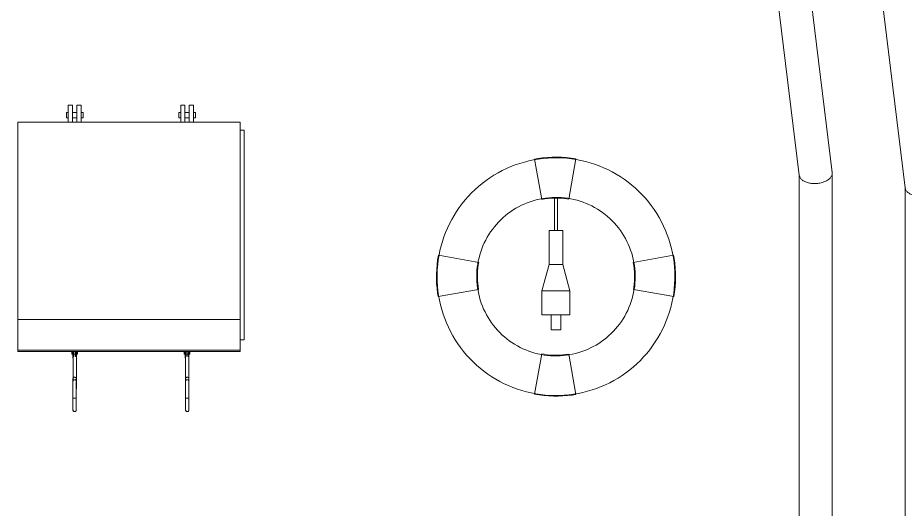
# Model space of a CAD drawing. Header units: metres. Extents: x -3 to 137, y -7 to 15.
# Drawn here: x 84.289 to 86.976, y 1.03 to 2.518 of the extents above; entities that cross this region are included whole.
import ezdxf

# ---------------------------------------------------------------- set-up
doc = ezdxf.new("R2010")
doc.units = ezdxf.units.M
doc.layers.add('A-GENM', color=7, linetype='Continuous', lineweight=9)

# ---------------------------------------------------------------- blocks, each defined once
blk = doc.blocks.new('M_Salvavidas - M_Salvavidas-2701035-Elevation 5 - a')
at = {"layer": 'A-GENM', "color": 8, "true_color": 0x808080}
for p, q in [((-0.3368, 1.9653), (-0.3142, 1.8434)), ((-0.2323, 1.8441), (-0.2117, 1.9663)), ((-0.2758, 1.8483), (-0.2758, 1.7489)), ((-0.2674, 1.7489), (-0.2674, 1.8482)), ((-0.2924, 1.7489), (-0.2924, 1.6713)), ((-0.2508, 1.7489), (-0.2924, 1.7489)), ((-0.2508, 1.6713), (-0.2508, 1.7489)), ((-0.5056, 1.652), (-0.6275, 1.6745)), ((-0.2924, 1.6713), (-0.2924, 1.6467)), ((-0.2508, 1.6467), (-0.2508, 1.6713)), ((0.0843, 1.6745), (-0.0376, 1.652)), ((-0.2924, 1.6467), (-0.314, 1.5662)), ((-0.2924, 1.6467), (-0.2508, 1.6467)), ((-0.2292, 1.5662), (-0.2508, 1.6467)), ((-0.6286, 1.5495), (-0.5063, 1.57)), ((-0.314, 1.5662), (-0.314, 1.4936)), ((-0.314, 1.5662), (-0.2292, 1.5662)), ((-0.2292, 1.4936), (-0.2292, 1.5662)), ((-0.0369, 1.57), (0.0854, 1.5495)), ((-0.314, 1.4936), (-0.2292, 1.4936)), ((-0.2863, 1.4936), (-0.2863, 1.4487)), ((-0.2569, 1.4487), (-0.2569, 1.4936)), ((-0.2863, 1.4487), (-0.2569, 1.4487)), ((-0.3142, 1.3754), (-0.3368, 1.2535)), ((-0.2117, 1.2524), (-0.2323, 1.3747))]:
    blk.add_line(p, q, dxfattribs=at)
at = {"layer": 'A-GENM', "color": 8, "true_color": 0x808080, "flags": 128}
for points in [[(0.0884, 1.6094), (0.0881, 1.6238), (0.0872, 1.6381), (0.0858, 1.6525), (0.0838, 1.6667), (0.0812, 1.6809), (0.0781, 1.6949), (0.0744, 1.7089), (0.0701, 1.7226), (0.0653, 1.7362), (0.06, 1.7496), (0.0541, 1.7627), (0.0477, 1.7756), (0.0408, 1.7883), (0.0334, 1.8006), (0.0255, 1.8126), (0.0171, 1.8244), (0.0083, 1.8357), (-0.001, 1.8468), (-0.0107, 1.8574), (-0.0208, 1.8676), (-0.0313, 1.8774), (-0.0422, 1.8868), (-0.0535, 1.8958), (-0.0651, 1.9043), (-0.0771, 1.9123), (-0.0894, 1.9198), (-0.1019, 1.9269), (-0.1148, 1.9334), (-0.1278, 1.9394), (-0.1412, 1.9449), (-0.1547, 1.9499), (-0.1684, 1.9543), (-0.1823, 1.9581), (-0.1963, 1.9614), (-0.2104, 1.9641), (-0.2247, 1.9663), (-0.239, 1.9679), (-0.2533, 1.9689), (-0.2677, 1.9694), (-0.2821, 1.9692), (-0.2965, 1.9685), (-0.3108, 1.9672), (-0.3251, 1.9654), (-0.3393, 1.963), (-0.3534, 1.96), (-0.3674, 1.9564), (-0.3812, 1.9523), (-0.3948, 1.9476), (-0.4082, 1.9425), (-0.4214, 1.9367), (-0.4344, 1.9305), (-0.4471, 1.9237), (-0.4595, 1.9164), (-0.4717, 1.9087), (-0.4835, 1.9004), (-0.4949, 1.8917), (-0.5061, 1.8826), (-0.5168, 1.873), (-0.5271, 1.863), (-0.5371, 1.8525), (-0.5466, 1.8417), (-0.5557, 1.8305), (-0.5643, 1.819), (-0.5724, 1.8071), (-0.5801, 1.795), (-0.5873, 1.7825), (-0.5939, 1.7697), (-0.6001, 1.7567), (-0.6057, 1.7434), (-0.6108, 1.73), (-0.6154, 1.7163), (-0.6194, 1.7025), (-0.6228, 1.6885), (-0.6257, 1.6744), (-0.628, 1.6602), (-0.6298, 1.6459), (-0.6309, 1.6315), (-0.6315, 1.6171), (-0.6316, 1.6094)], [(-0.2117, 1.9663), (-0.226, 1.9684), (-0.2403, 1.97), (-0.2547, 1.9709), (-0.2691, 1.9713), (-0.2835, 1.9711), (-0.2978, 1.9703), (-0.3122, 1.969), (-0.3265, 1.967), (-0.3368, 1.9653)], [(-0.5116, 1.6094), (-0.5114, 1.619), (-0.5108, 1.6286), (-0.5099, 1.6381), (-0.5085, 1.6476), (-0.5068, 1.6571), (-0.5047, 1.6664), (-0.5023, 1.6757), (-0.4994, 1.6849), (-0.4962, 1.6939), (-0.4927, 1.7028), (-0.4888, 1.7116), (-0.4845, 1.7202), (-0.4799, 1.7286), (-0.475, 1.7369), (-0.4697, 1.7449), (-0.4641, 1.7527), (-0.4582, 1.7603), (-0.452, 1.7676), (-0.4456, 1.7747), (-0.4388, 1.7815), (-0.4318, 1.7881), (-0.4245, 1.7944), (-0.417, 1.8003), (-0.4093, 1.806), (-0.4013, 1.8113), (-0.3931, 1.8164), (-0.3847, 1.821), (-0.3762, 1.8254), (-0.3675, 1.8294), (-0.3586, 1.8331), (-0.3496, 1.8364), (-0.3404, 1.8393), (-0.3312, 1.8419), (-0.3218, 1.8441), (-0.3124, 1.8459), (-0.3029, 1.8473), (-0.2934, 1.8484), (-0.2838, 1.8491), (-0.2742, 1.8494), (-0.2646, 1.8493), (-0.255, 1.8488), (-0.2455, 1.8479), (-0.2359, 1.8467), (-0.2265, 1.8451), (-0.2171, 1.8431), (-0.2078, 1.8407), (-0.1986, 1.838), (-0.1895, 1.8349), (-0.1805, 1.8314), (-0.1717, 1.8276), (-0.1631, 1.8234), (-0.1546, 1.8189), (-0.1463, 1.8141), (-0.1382, 1.8089), (-0.1304, 1.8034), (-0.1227, 1.7976), (-0.1153, 1.7915), (-0.1082, 1.7851), (-0.1013, 1.7784), (-0.0946, 1.7715), (-0.0883, 1.7643), (-0.0822, 1.7568), (-0.0765, 1.7491), (-0.0711, 1.7412), (-0.066, 1.7331), (-0.0612, 1.7248), (-0.0567, 1.7163), (-0.0526, 1.7076), (-0.0489, 1.6988), (-0.0455, 1.6898), (-0.0424, 1.6807), (-0.0398, 1.6714), (-0.0375, 1.6621), (-0.0356, 1.6527), (-0.034, 1.6432), (-0.0328, 1.6337), (-0.0321, 1.6241), (-0.0317, 1.6146), (-0.0316, 1.6094)], [(-0.3142, 1.8434), (-0.3049, 1.8449), (-0.2955, 1.8461), (-0.2861, 1.8468), (-0.2767, 1.8472), (-0.2673, 1.8473), (-0.2578, 1.8469), (-0.2484, 1.8462), (-0.239, 1.8451), (-0.2323, 1.8441)], [(-0.6275, 1.6745), (-0.6299, 1.6603), (-0.6316, 1.646), (-0.6328, 1.6317), (-0.6334, 1.6173), (-0.6335, 1.6029), (-0.633, 1.5885), (-0.6318, 1.5742), (-0.6302, 1.5599), (-0.6286, 1.5495)], [(0.0854, 1.5495), (0.0875, 1.5638), (0.089, 1.5781), (0.0899, 1.5924), (0.0903, 1.6068), (0.0901, 1.6212), (0.0893, 1.6356), (0.088, 1.6499), (0.0861, 1.6642), (0.0843, 1.6745)], [(-0.5063, 1.57), (-0.5077, 1.5794), (-0.5087, 1.5887), (-0.5093, 1.5982), (-0.5095, 1.6076), (-0.5094, 1.617), (-0.5089, 1.6265), (-0.508, 1.6359), (-0.5068, 1.6452), (-0.5056, 1.652)], [(-0.0376, 1.652), (-0.0361, 1.6427), (-0.0349, 1.6333), (-0.0342, 1.6239), (-0.0337, 1.6145), (-0.0337, 1.605), (-0.0341, 1.5956), (-0.0348, 1.5862), (-0.0359, 1.5768), (-0.0369, 1.57)], [(-0.6316, 1.6094), (-0.6313, 1.595), (-0.6305, 1.5806), (-0.629, 1.5663), (-0.627, 1.552), (-0.6244, 1.5379), (-0.6213, 1.5238), (-0.6176, 1.5099), (-0.6133, 1.4961), (-0.6085, 1.4826), (-0.6032, 1.4692), (-0.5973, 1.456), (-0.5909, 1.4431), (-0.584, 1.4305), (-0.5766, 1.4181), (-0.5687, 1.4061), (-0.5604, 1.3944), (-0.5515, 1.383), (-0.5423, 1.372), (-0.5326, 1.3614), (-0.5224, 1.3511), (-0.5119, 1.3413), (-0.501, 1.3319), (-0.4897, 1.323), (-0.4781, 1.3145), (-0.4661, 1.3064), (-0.4539, 1.2989), (-0.4413, 1.2919), (-0.4285, 1.2853), (-0.4154, 1.2793), (-0.4021, 1.2738), (-0.3885, 1.2689), (-0.3748, 1.2645), (-0.361, 1.2606), (-0.3469, 1.2573), (-0.3328, 1.2546), (-0.3186, 1.2524), (-0.3043, 1.2509), (-0.2899, 1.2498), (-0.2755, 1.2494), (-0.2611, 1.2495), (-0.2467, 1.2502), (-0.2324, 1.2515), (-0.2181, 1.2534), (-0.2039, 1.2558), (-0.1898, 1.2588), (-0.1759, 1.2623), (-0.1621, 1.2664), (-0.1484, 1.2711), (-0.135, 1.2763), (-0.1218, 1.282), (-0.1088, 1.2883), (-0.0961, 1.295), (-0.0837, 1.3023), (-0.0716, 1.3101), (-0.0598, 1.3183), (-0.0483, 1.327), (-0.0372, 1.3362), (-0.0264, 1.3458), (-0.0161, 1.3558), (-0.0061, 1.3662), (0.0034, 1.377), (0.0124, 1.3882), (0.0211, 1.3997), (0.0292, 1.4116), (0.0369, 1.4238), (0.044, 1.4363), (0.0507, 1.449), (0.0569, 1.4621), (0.0625, 1.4753), (0.0676, 1.4888), (0.0721, 1.5024), (0.0761, 1.5163), (0.0796, 1.5303), (0.0825, 1.5444), (0.0848, 1.5586), (0.0865, 1.5729), (0.0877, 1.5872), (0.0883, 1.6016), (0.0884, 1.6094)], [(-0.0316, 1.6094), (-0.0318, 1.5998), (-0.0324, 1.5902), (-0.0333, 1.5806), (-0.0347, 1.5711), (-0.0364, 1.5617), (-0.0385, 1.5523), (-0.041, 1.543), (-0.0438, 1.5339), (-0.047, 1.5248), (-0.0506, 1.5159), (-0.0545, 1.5071), (-0.0587, 1.4985), (-0.0633, 1.4901), (-0.0683, 1.4819), (-0.0735, 1.4739), (-0.0791, 1.466), (-0.085, 1.4585), (-0.0912, 1.4511), (-0.0977, 1.444), (-0.1044, 1.4372), (-0.1114, 1.4307), (-0.1187, 1.4244), (-0.1262, 1.4184), (-0.134, 1.4128), (-0.1419, 1.4074), (-0.1501, 1.4024), (-0.1585, 1.3977), (-0.167, 1.3934), (-0.1758, 1.3893), (-0.1846, 1.3857), (-0.1937, 1.3824), (-0.2028, 1.3795), (-0.212, 1.3769), (-0.2214, 1.3747), (-0.2308, 1.3729), (-0.2403, 1.3714), (-0.2498, 1.3704), (-0.2594, 1.3697), (-0.269, 1.3694), (-0.2786, 1.3695), (-0.2882, 1.3699), (-0.2978, 1.3708), (-0.3073, 1.372), (-0.3167, 1.3737), (-0.3261, 1.3757), (-0.3354, 1.378), (-0.3446, 1.3808), (-0.3537, 1.3839), (-0.3627, 1.3873), (-0.3715, 1.3911), (-0.3801, 1.3953), (-0.3886, 1.3998), (-0.3969, 1.4047), (-0.405, 1.4098), (-0.4129, 1.4153), (-0.4205, 1.4211), (-0.4279, 1.4272), (-0.4351, 1.4336), (-0.442, 1.4403), (-0.4486, 1.4473), (-0.4549, 1.4545), (-0.461, 1.4619), (-0.4667, 1.4696), (-0.4722, 1.4775), (-0.4773, 1.4857), (-0.482, 1.494), (-0.4865, 1.5025), (-0.4906, 1.5112), (-0.4943, 1.52), (-0.4977, 1.529), (-0.5008, 1.5381), (-0.5034, 1.5473), (-0.5057, 1.5566), (-0.5077, 1.566), (-0.5092, 1.5755), (-0.5104, 1.585), (-0.5112, 1.5946), (-0.5116, 1.6042), (-0.5116, 1.6094)], [(-0.2323, 1.3747), (-0.2416, 1.3733), (-0.251, 1.3723), (-0.2604, 1.3717), (-0.2698, 1.3715), (-0.2793, 1.3716), (-0.2887, 1.3721), (-0.2981, 1.373), (-0.3075, 1.3742), (-0.3142, 1.3754)], [(-0.3368, 1.2535), (-0.3226, 1.2511), (-0.3083, 1.2494), (-0.2939, 1.2482), (-0.2795, 1.2475), (-0.2651, 1.2475), (-0.2507, 1.248), (-0.2364, 1.2491), (-0.2221, 1.2508), (-0.2117, 1.2524)]]:
    blk.add_lwpolyline(points, dxfattribs=at)
blk = doc.blocks.new('M_RVR_Modulo Ventilación_02 - M_RVR_Modulo Ventilación_02 2-2718171-Elevation 5 - a')
at = {"layer": 'A-GENM', "color": 8, "true_color": 0x808080}
for p, q in [((8.2467, 2.2314), (8.2412, 2.2314)), ((8.2412, 2.2314), (8.2412, 2.2234)), ((8.2597, 2.2534), (8.2467, 2.2534)), ((8.2467, 2.2534), (8.2467, 2.2234)), ((8.2597, 2.2234), (8.2597, 2.2534)), ((8.2727, 2.2314), (8.2597, 2.2314)), ((8.2857, 2.2534), (8.2727, 2.2534)), ((8.2727, 2.2534), (8.2727, 2.2234)), ((8.2857, 2.2234), (8.2857, 2.2534)), ((8.2913, 2.2314), (8.2857, 2.2314)), ((8.2913, 2.2234), (8.2913, 2.2314)), ((8.587, 2.2314), (8.5815, 2.2314)), ((8.5815, 2.2314), (8.5815, 2.2234)), ((8.6, 2.2534), (8.587, 2.2534)), ((8.587, 2.2534), (8.587, 2.2234)), ((8.6, 2.2234), (8.6, 2.2534)), ((8.613, 2.2314), (8.6, 2.2314)), ((8.626, 2.2534), (8.613, 2.2534)), ((8.613, 2.2534), (8.613, 2.2234)), ((8.626, 2.2234), (8.626, 2.2534)), ((8.6315, 2.2314), (8.626, 2.2314)), ((8.6315, 2.2234), (8.6315, 2.2314)), ((8.2412, 2.2234), (8.2412, 2.2154)), ((8.2412, 2.2154), (8.2467, 2.2154)), ((8.2467, 2.2023), (8.2467, 2.2234)), ((8.2597, 2.2234), (8.2597, 2.2023)), ((8.2597, 2.2154), (8.2727, 2.2154)), ((8.2727, 2.2023), (8.2727, 2.2234)), ((8.2857, 2.2234), (8.2857, 2.2023)), ((8.2857, 2.2154), (8.2913, 2.2154)), ((8.2913, 2.2154), (8.2913, 2.2234)), ((8.5815, 2.2234), (8.5815, 2.2154)), ((8.5815, 2.2154), (8.587, 2.2154)), ((8.587, 2.2023), (8.587, 2.2234)), ((8.6, 2.2234), (8.6, 2.2023)), ((8.6, 2.2154), (8.613, 2.2154)), ((8.613, 2.2023), (8.613, 2.2234)), ((8.626, 2.2234), (8.626, 2.2023)), ((8.626, 2.2154), (8.6315, 2.2154)), ((8.6315, 2.2154), (8.6315, 2.2234)), ((8.0936, 1.6042), (8.0936, 2.2023)), ((8.0936, 2.2023), (8.7666, 2.2023)), ((8.7666, 2.2023), (8.7666, 1.6042)), ((8.7793, 2.1779), (8.7666, 2.1779)), ((8.7793, 2.1779), (8.7793, 1.5429)), ((8.0936, 1.5118), (8.0936, 1.6042)), ((8.0936, 1.6042), (8.7666, 1.6042)), ((8.7666, 1.6042), (8.7666, 1.5118)), ((8.7666, 1.5429), (8.7793, 1.5429)), ((8.0936, 1.5082), (8.0936, 1.5118)), ((8.7666, 1.5118), (8.0936, 1.5118)), ((8.0936, 1.5082), (8.7666, 1.5082)), ((8.2578, 1.5087), (8.2578, 1.5051)), ((8.2578, 1.5051), (8.2578, 1.5001)), ((8.2608, 1.5082), (8.2608, 1.4921)), ((8.2639, 1.4921), (8.2639, 1.5082)), ((8.2688, 1.5082), (8.2688, 1.4921)), ((8.2719, 1.4921), (8.2719, 1.5082)), ((8.2749, 1.5051), (8.2749, 1.5087)), ((8.2749, 1.5001), (8.2749, 1.5051)), ((8.5979, 1.5087), (8.5979, 1.5051)), ((8.5979, 1.5051), (8.5979, 1.5001)), ((8.6008, 1.5082), (8.6008, 1.4921)), ((8.6039, 1.4921), (8.6039, 1.5082)), ((8.6088, 1.5082), (8.6088, 1.4921)), ((8.6119, 1.4921), (8.6119, 1.5082)), ((8.6149, 1.5051), (8.6149, 1.5087)), ((8.6149, 1.5001), (8.6149, 1.5051)), ((8.7666, 1.5118), (8.7666, 1.5082)), ((8.2578, 1.5001), (8.2608, 1.5001)), ((8.2608, 1.4921), (8.2639, 1.4921)), ((8.2608, 1.4876), (8.2608, 1.4921)), ((8.2639, 1.4921), (8.2608, 1.4921)), ((8.2612, 1.4939), (8.2612, 1.42)), ((8.2639, 1.5001), (8.2688, 1.5001)), ((8.2688, 1.4921), (8.2719, 1.4921)), ((8.2719, 1.4921), (8.2688, 1.4921)), ((8.2712, 1.3949), (8.2712, 1.4939)), ((8.2719, 1.5001), (8.2749, 1.5001)), ((8.2719, 1.4921), (8.2719, 1.4876)), ((8.5979, 1.5001), (8.6008, 1.5001)), ((8.6008, 1.4921), (8.6039, 1.4921)), ((8.6008, 1.4876), (8.6008, 1.4921)), ((8.6039, 1.4921), (8.6008, 1.4921)), ((8.6015, 1.4939), (8.6015, 1.3949)), ((8.6039, 1.5001), (8.6088, 1.5001)), ((8.6088, 1.4921), (8.6119, 1.4921)), ((8.6119, 1.4921), (8.6088, 1.4921)), ((8.6115, 1.42), (8.6115, 1.4939)), ((8.6119, 1.5001), (8.6149, 1.5001)), ((8.6119, 1.4921), (8.6119, 1.4876)), ((8.2608, 1.4189), (8.2608, 1.3656)), ((8.2608, 1.4158), (8.2608, 1.3656)), ((8.2708, 1.3656), (8.2708, 1.4189)), ((8.6019, 1.4189), (8.6019, 1.3656)), ((8.6119, 1.3656), (8.6119, 1.4189)), ((8.6119, 1.3656), (8.6119, 1.4158)), ((8.2705, 1.3949), (8.2712, 1.3949)), ((8.2708, 1.3656), (8.2708, 1.3949)), ((8.6015, 1.3949), (8.6022, 1.3949)), ((8.6019, 1.3949), (8.6019, 1.3656)), ((8.2608, 1.3307), (8.2608, 1.3315)), ((8.2708, 1.3312), (8.2708, 1.3307)), ((8.6019, 1.3307), (8.6019, 1.3315)), ((8.6119, 1.3312), (8.6119, 1.3307))]:
    blk.add_line(p, q, dxfattribs=at)
at = {"layer": 'A-GENM', "color": 8, "true_color": 0x808080, "flags": 128}
for points in [[(8.2608, 1.4249), (8.2608, 1.4251), (8.2608, 1.4253), (8.2608, 1.4255), (8.2609, 1.4257), (8.2609, 1.4259), (8.2609, 1.4261), (8.261, 1.4263), (8.261, 1.4265), (8.2611, 1.4267), (8.2612, 1.4269), (8.2613, 1.4271), (8.2614, 1.4272), (8.2615, 1.4274), (8.2616, 1.4276), (8.2617, 1.4277), (8.2618, 1.4279), (8.2619, 1.4281), (8.262, 1.4282), (8.2622, 1.4284), (8.2623, 1.4285), (8.2625, 1.4286), (8.2626, 1.4288), (8.2628, 1.4289), (8.2629, 1.429), (8.2631, 1.4291), (8.2633, 1.4292), (8.2634, 1.4293), (8.2636, 1.4294), (8.2638, 1.4295), (8.264, 1.4296), (8.2642, 1.4297), (8.2644, 1.4297), (8.2645, 1.4298), (8.2647, 1.4298), (8.2649, 1.4299), (8.2651, 1.4299), (8.2653, 1.4299), (8.2655, 1.4299), (8.2657, 1.4299), (8.2658, 1.4299)], [(8.2608, 1.4158), (8.2608, 1.4166), (8.2608, 1.4174), (8.2608, 1.4182), (8.2608, 1.419), (8.2608, 1.4197), (8.2608, 1.4203), (8.2608, 1.4209), (8.2608, 1.4215), (8.2608, 1.4221), (8.2608, 1.4225), (8.2608, 1.423), (8.2608, 1.4234), (8.2608, 1.4238), (8.2608, 1.4241), (8.2608, 1.4243), (8.2608, 1.4245), (8.2608, 1.4247), (8.2608, 1.4248), (8.2608, 1.4249), (8.2608, 1.4249)], [(8.2608, 1.4249), (8.2608, 1.4249), (8.2608, 1.4248), (8.2608, 1.4247), (8.2608, 1.4245), (8.2608, 1.4243), (8.2608, 1.4241), (8.2608, 1.4237), (8.2608, 1.4234), (8.2608, 1.423), (8.2608, 1.4225), (8.2608, 1.422), (8.2608, 1.4215), (8.2608, 1.4209), (8.2608, 1.4203), (8.2608, 1.4196), (8.2608, 1.4189), (8.2608, 1.4189)], [(8.2658, 1.4299), (8.266, 1.4299), (8.2662, 1.4299), (8.2664, 1.4299), (8.2666, 1.4299), (8.2668, 1.4298), (8.267, 1.4298), (8.2672, 1.4297), (8.2674, 1.4297), (8.2676, 1.4296), (8.2677, 1.4295), (8.2679, 1.4294), (8.2681, 1.4294), (8.2683, 1.4293), (8.2684, 1.4292), (8.2686, 1.4291), (8.2688, 1.4289), (8.2689, 1.4288), (8.2691, 1.4287), (8.2692, 1.4285), (8.2694, 1.4284), (8.2695, 1.4283), (8.2696, 1.4281), (8.2698, 1.428), (8.2699, 1.4278), (8.27, 1.4276), (8.2701, 1.4275), (8.2702, 1.4273), (8.2703, 1.4271), (8.2704, 1.4269), (8.2705, 1.4267), (8.2705, 1.4265), (8.2706, 1.4264), (8.2706, 1.4262), (8.2707, 1.426), (8.2707, 1.4258), (8.2707, 1.4256), (8.2708, 1.4254), (8.2708, 1.4252), (8.2708, 1.425), (8.2708, 1.4249)], [(8.2708, 1.4189), (8.2708, 1.4196), (8.2708, 1.4203), (8.2708, 1.4209), (8.2708, 1.4215), (8.2708, 1.422), (8.2708, 1.4225), (8.2708, 1.423), (8.2708, 1.4234), (8.2708, 1.4237), (8.2708, 1.424), (8.2708, 1.4243), (8.2708, 1.4245), (8.2708, 1.4247), (8.2708, 1.4248), (8.2708, 1.4249), (8.2708, 1.4249)], [(8.2708, 1.4249), (8.2708, 1.4249), (8.2708, 1.4248), (8.2708, 1.4247), (8.2708, 1.4245), (8.2708, 1.4243), (8.2708, 1.4241), (8.2708, 1.4237), (8.2708, 1.4234), (8.2708, 1.423), (8.2708, 1.4225), (8.2708, 1.422), (8.2708, 1.4215), (8.2708, 1.4209), (8.2708, 1.4203), (8.2708, 1.4196), (8.2708, 1.4189)], [(8.6019, 1.4249), (8.6019, 1.4251), (8.6019, 1.4253), (8.602, 1.4255), (8.602, 1.4257), (8.602, 1.4259), (8.6021, 1.4261), (8.6021, 1.4263), (8.6022, 1.4265), (8.6023, 1.4267), (8.6023, 1.4269), (8.6024, 1.4271), (8.6025, 1.4272), (8.6026, 1.4274), (8.6027, 1.4276), (8.6028, 1.4277), (8.6029, 1.4279), (8.603, 1.4281), (8.6032, 1.4282), (8.6033, 1.4284), (8.6034, 1.4285), (8.6036, 1.4286), (8.6037, 1.4288), (8.6039, 1.4289), (8.6041, 1.429), (8.6042, 1.4291), (8.6044, 1.4292), (8.6046, 1.4293), (8.6048, 1.4294), (8.6049, 1.4295), (8.6051, 1.4296), (8.6053, 1.4297), (8.6055, 1.4297), (8.6057, 1.4298), (8.6059, 1.4298), (8.6061, 1.4299), (8.6063, 1.4299), (8.6065, 1.4299), (8.6067, 1.4299), (8.6069, 1.4299), (8.6069, 1.4299)], [(8.6019, 1.419), (8.6019, 1.4197), (8.6019, 1.4203), (8.6019, 1.4209), (8.6019, 1.4215), (8.6019, 1.4221), (8.6019, 1.4225), (8.6019, 1.423), (8.6019, 1.4234), (8.6019, 1.4238), (8.6019, 1.4241), (8.6019, 1.4243), (8.6019, 1.4245), (8.6019, 1.4247), (8.6019, 1.4248), (8.6019, 1.4249), (8.6019, 1.4249)], [(8.6019, 1.4249), (8.6019, 1.4249), (8.6019, 1.4248), (8.6019, 1.4247), (8.6019, 1.4245), (8.6019, 1.4243), (8.6019, 1.4241), (8.6019, 1.4237), (8.6019, 1.4234), (8.6019, 1.423), (8.6019, 1.4225), (8.6019, 1.422), (8.6019, 1.4215), (8.6019, 1.4209), (8.6019, 1.4203), (8.6019, 1.4196), (8.6019, 1.4189), (8.6019, 1.4189)], [(8.6069, 1.4299), (8.6071, 1.4299), (8.6073, 1.4299), (8.6075, 1.4299), (8.6077, 1.4299), (8.6079, 1.4298), (8.6081, 1.4298), (8.6083, 1.4297), (8.6085, 1.4297), (8.6087, 1.4296), (8.6089, 1.4295), (8.6091, 1.4294), (8.6092, 1.4294), (8.6094, 1.4293), (8.6096, 1.4292), (8.6098, 1.4291), (8.6099, 1.4289), (8.6101, 1.4288), (8.6102, 1.4287), (8.6104, 1.4285), (8.6105, 1.4284), (8.6107, 1.4283), (8.6108, 1.4281), (8.6109, 1.428), (8.611, 1.4278), (8.6111, 1.4276), (8.6112, 1.4275), (8.6113, 1.4273), (8.6114, 1.4271), (8.6115, 1.4269), (8.6116, 1.4267), (8.6117, 1.4265), (8.6117, 1.4264), (8.6118, 1.4262), (8.6118, 1.426), (8.6119, 1.4258), (8.6119, 1.4256), (8.6119, 1.4254), (8.6119, 1.4252), (8.6119, 1.425), (8.6119, 1.4249)], [(8.6119, 1.4189), (8.6119, 1.4196), (8.6119, 1.4203), (8.6119, 1.4209), (8.6119, 1.4215), (8.6119, 1.422), (8.6119, 1.4225), (8.6119, 1.423), (8.6119, 1.4234), (8.6119, 1.4237), (8.6119, 1.424), (8.6119, 1.4243), (8.6119, 1.4245), (8.6119, 1.4247), (8.6119, 1.4248), (8.6119, 1.4249), (8.6119, 1.4249)], [(8.6119, 1.4249), (8.6119, 1.4249), (8.6119, 1.4248), (8.6119, 1.4247), (8.6119, 1.4245), (8.6119, 1.4243), (8.6119, 1.4241), (8.6119, 1.4237), (8.6119, 1.4234), (8.6119, 1.423), (8.6119, 1.4225), (8.6119, 1.422), (8.6119, 1.4215), (8.6119, 1.4209), (8.6119, 1.4203), (8.6119, 1.4196), (8.6119, 1.4189), (8.6119, 1.4182), (8.6119, 1.4174), (8.6119, 1.4166), (8.6119, 1.4158)], [(8.2608, 1.3386), (8.2608, 1.3398), (8.2608, 1.3411), (8.2608, 1.3424), (8.2608, 1.3437), (8.2608, 1.345), (8.2608, 1.3464), (8.2608, 1.3478), (8.2608, 1.3493), (8.2608, 1.3507), (8.2608, 1.3522), (8.2608, 1.3537), (8.2608, 1.3553), (8.2608, 1.3568), (8.2608, 1.3584), (8.2608, 1.3599), (8.2608, 1.3615), (8.2608, 1.3631), (8.2608, 1.3647), (8.2608, 1.3656)], [(8.2608, 1.3656), (8.2608, 1.364), (8.2608, 1.3625), (8.2608, 1.3609), (8.2608, 1.3593), (8.2608, 1.3577), (8.2608, 1.3562), (8.2608, 1.3546), (8.2608, 1.3531), (8.2608, 1.3516), (8.2608, 1.3501), (8.2608, 1.3487), (8.2608, 1.3472), (8.2608, 1.3458), (8.2608, 1.3445), (8.2608, 1.3431), (8.2608, 1.3418), (8.2608, 1.3406), (8.2608, 1.3393), (8.2608, 1.3381), (8.2608, 1.337), (8.2608, 1.3359), (8.2608, 1.3349), (8.2608, 1.3339), (8.2608, 1.3329), (8.2608, 1.332), (8.2608, 1.3312), (8.2608, 1.3307)], [(8.2708, 1.3656), (8.2708, 1.364), (8.2708, 1.3625), (8.2708, 1.3609), (8.2708, 1.3593), (8.2708, 1.3577), (8.2708, 1.3562), (8.2708, 1.3546), (8.2708, 1.3531), (8.2708, 1.3516), (8.2708, 1.3501), (8.2708, 1.3487), (8.2708, 1.3472), (8.2708, 1.3458), (8.2708, 1.3445), (8.2708, 1.3431), (8.2708, 1.3418), (8.2708, 1.3406), (8.2708, 1.3393), (8.2708, 1.3381)], [(8.2708, 1.3307), (8.2708, 1.3315), (8.2708, 1.3324), (8.2708, 1.3333), (8.2708, 1.3343), (8.2708, 1.3353), (8.2708, 1.3364), (8.2708, 1.3375), (8.2708, 1.3386), (8.2708, 1.3398), (8.2708, 1.3411), (8.2708, 1.3424), (8.2708, 1.3437), (8.2708, 1.345), (8.2708, 1.3464), (8.2708, 1.3478), (8.2708, 1.3493), (8.2708, 1.3507), (8.2708, 1.3522), (8.2708, 1.3537), (8.2708, 1.3553), (8.2708, 1.3568), (8.2708, 1.3584), (8.2708, 1.3599), (8.2708, 1.3615), (8.2708, 1.3631), (8.2708, 1.3647), (8.2708, 1.3656)], [(8.6019, 1.3386), (8.6019, 1.3398), (8.6019, 1.3411), (8.6019, 1.3424), (8.6019, 1.3437), (8.6019, 1.345), (8.6019, 1.3464), (8.6019, 1.3478), (8.6019, 1.3493), (8.6019, 1.3507), (8.6019, 1.3522), (8.6019, 1.3537), (8.6019, 1.3553), (8.6019, 1.3568), (8.6019, 1.3584), (8.6019, 1.3599), (8.6019, 1.3615), (8.6019, 1.3631), (8.6019, 1.3647), (8.6019, 1.3656)], [(8.6019, 1.3656), (8.6019, 1.364), (8.6019, 1.3625), (8.6019, 1.3609), (8.6019, 1.3593), (8.6019, 1.3577), (8.6019, 1.3562), (8.6019, 1.3546), (8.6019, 1.3531), (8.6019, 1.3516), (8.6019, 1.3501), (8.6019, 1.3487), (8.6019, 1.3472), (8.6019, 1.3458), (8.6019, 1.3445), (8.6019, 1.3431), (8.6019, 1.3418), (8.6019, 1.3406), (8.6019, 1.3393), (8.6019, 1.3381), (8.6019, 1.337), (8.6019, 1.3359), (8.6019, 1.3349), (8.6019, 1.3339), (8.6019, 1.3329), (8.6019, 1.332), (8.6019, 1.3312), (8.6019, 1.3307)], [(8.6119, 1.3656), (8.6119, 1.364), (8.6119, 1.3625), (8.6119, 1.3609), (8.6119, 1.3593), (8.6119, 1.3577), (8.6119, 1.3562), (8.6119, 1.3546), (8.6119, 1.3531), (8.6119, 1.3516), (8.6119, 1.3501), (8.6119, 1.3487), (8.6119, 1.3472), (8.6119, 1.3458), (8.6119, 1.3445), (8.6119, 1.3431), (8.6119, 1.3418), (8.6119, 1.3406), (8.6119, 1.3393), (8.6119, 1.3381)], [(8.6119, 1.3307), (8.6119, 1.3315), (8.6119, 1.3324), (8.6119, 1.3333), (8.6119, 1.3343), (8.6119, 1.3353), (8.6119, 1.3364), (8.6119, 1.3375), (8.6119, 1.3386), (8.6119, 1.3398), (8.6119, 1.3411), (8.6119, 1.3424), (8.6119, 1.3437), (8.6119, 1.345), (8.6119, 1.3464), (8.6119, 1.3478), (8.6119, 1.3493), (8.6119, 1.3507), (8.6119, 1.3522), (8.6119, 1.3537), (8.6119, 1.3553), (8.6119, 1.3568), (8.6119, 1.3584), (8.6119, 1.3599), (8.6119, 1.3615), (8.6119, 1.3631), (8.6119, 1.3647), (8.6119, 1.3656)]]:
    blk.add_lwpolyline(points, dxfattribs=at)
at = {"layer": 'A-GENM', "color": 8, "true_color": 0x808080}
for points, knots in [([(8.2609, 1.4183), (8.2608, 1.4185), (8.2608, 1.4189), (8.2608, 1.4194), (8.2611, 1.42), (8.2614, 1.4205), (8.2619, 1.4209), (8.2627, 1.4214), (8.264, 1.4219), (8.2652, 1.422), (8.2658, 1.422)], [-0.5555556, -0.5555556, -0.5555556, -0.5555556, -0.5, -0.4444444, -0.3888889, -0.3333333, -0.2777778, -0.2222222, -0.1111111, 0, 0, 0, 0]), ([(8.2658, 1.422), (8.2664, 1.422), (8.2676, 1.4219), (8.2689, 1.4214), (8.2697, 1.4209), (8.2702, 1.4205), (8.2705, 1.42), (8.2707, 1.4194), (8.2708, 1.4189), (8.2708, 1.4185), (8.2707, 1.4183)], [-1, -1, -1, -1, -0.8888889, -0.7777778, -0.7222222, -0.6666667, -0.6111111, -0.5555556, -0.5, -0.4444444, -0.4444444, -0.4444444, -0.4444444]), ([(8.602, 1.4183), (8.602, 1.4185), (8.6019, 1.4189), (8.602, 1.4194), (8.6022, 1.42), (8.6026, 1.4205), (8.603, 1.4209), (8.6039, 1.4214), (8.6052, 1.4219), (8.6063, 1.422), (8.6069, 1.422)], [-0.5555556, -0.5555556, -0.5555556, -0.5555556, -0.5, -0.4444444, -0.3888889, -0.3333333, -0.2777778, -0.2222222, -0.1111111, 0, 0, 0, 0]), ([(8.6069, 1.422), (8.6075, 1.422), (8.6087, 1.4219), (8.61, 1.4214), (8.6108, 1.4209), (8.6113, 1.4205), (8.6117, 1.42), (8.6119, 1.4194), (8.612, 1.4189), (8.6119, 1.4185), (8.6119, 1.4183)], [-1, -1, -1, -1, -0.8888889, -0.7777778, -0.7222222, -0.6666667, -0.6111111, -0.5555556, -0.5, -0.4444444, -0.4444444, -0.4444444, -0.4444444]), ([(8.2658, 1.3667), (8.2652, 1.3667), (8.264, 1.3666), (8.2625, 1.3665), (8.2614, 1.3662), (8.2609, 1.3659), (8.2608, 1.3656), (8.2608, 1.3655), (8.2611, 1.3653), (8.2613, 1.3652), (8.2615, 1.3651)], [-1, -1, -1, -1, -0.8888889, -0.7777778, -0.6666667, -0.5555556, -0.5, -0.4444444, -0.3888889, -0.3333333, -0.3333333, -0.3333333, -0.3333333]), ([(8.2701, 1.3651), (8.2703, 1.3652), (8.2705, 1.3653), (8.2707, 1.3655), (8.2708, 1.3656), (8.2707, 1.3659), (8.2702, 1.3662), (8.2691, 1.3665), (8.2676, 1.3666), (8.2664, 1.3667), (8.2658, 1.3667)], [-0.6666667, -0.6666667, -0.6666667, -0.6666667, -0.6111111, -0.5555556, -0.5, -0.4444444, -0.3333333, -0.2222222, -0.1111111, 0, 0, 0, 0]), ([(8.6069, 1.3667), (8.6063, 1.3667), (8.6052, 1.3666), (8.6036, 1.3665), (8.6025, 1.3662), (8.602, 1.3659), (8.6019, 1.3656), (8.602, 1.3655), (8.6022, 1.3653), (8.6024, 1.3652), (8.6026, 1.3651)], [-1, -1, -1, -1, -0.8888889, -0.7777778, -0.6666667, -0.5555556, -0.5, -0.4444444, -0.3888889, -0.3333333, -0.3333333, -0.3333333, -0.3333333]), ([(8.6113, 1.3651), (8.6114, 1.3652), (8.6117, 1.3653), (8.6119, 1.3655), (8.612, 1.3656), (8.6119, 1.3659), (8.6114, 1.3662), (8.6102, 1.3665), (8.6087, 1.3666), (8.6075, 1.3667), (8.6069, 1.3667)], [-0.6666667, -0.6666667, -0.6666667, -0.6666667, -0.6111111, -0.5555556, -0.5, -0.4444444, -0.3333333, -0.2222222, -0.1111111, 0, 0, 0, 0]), ([(8.2658, 1.3257), (8.2652, 1.3257), (8.264, 1.3259), (8.2627, 1.3267), (8.2619, 1.3275), (8.2614, 1.3282), (8.2611, 1.329), (8.2608, 1.3299), (8.2608, 1.3307), (8.2608, 1.3313), (8.2609, 1.3316)], [0, 0, 0, 0, 0.1111111, 0.2222222, 0.2777778, 0.3333333, 0.3888889, 0.4444444, 0.5, 0.5555556, 0.5555556, 0.5555556, 0.5555556]), ([(8.2707, 1.3316), (8.2708, 1.3313), (8.2708, 1.3307), (8.2707, 1.3299), (8.2705, 1.329), (8.2702, 1.3282), (8.2697, 1.3275), (8.2688, 1.3267), (8.2676, 1.3259), (8.2664, 1.3257), (8.2658, 1.3257)], [0.4444444, 0.4444444, 0.4444444, 0.4444444, 0.5, 0.5555556, 0.6111111, 0.6666667, 0.7222222, 0.7777778, 0.8888889, 1, 1, 1, 1]), ([(8.6069, 1.3257), (8.6063, 1.3257), (8.6052, 1.3259), (8.6039, 1.3267), (8.6031, 1.3275), (8.6026, 1.3282), (8.6022, 1.329), (8.602, 1.3299), (8.6019, 1.3307), (8.602, 1.3313), (8.602, 1.3316)], [0, 0, 0, 0, 0.1111111, 0.2222222, 0.2777778, 0.3333333, 0.3888889, 0.4444444, 0.5, 0.5555556, 0.5555556, 0.5555556, 0.5555556]), ([(8.6119, 1.3316), (8.6119, 1.3313), (8.612, 1.3307), (8.6119, 1.3299), (8.6117, 1.329), (8.6113, 1.3282), (8.6108, 1.3275), (8.61, 1.3267), (8.6087, 1.3259), (8.6075, 1.3257), (8.6069, 1.3257)], [0.4444444, 0.4444444, 0.4444444, 0.4444444, 0.5, 0.5555556, 0.6111111, 0.6666667, 0.7222222, 0.7777778, 0.8888889, 1, 1, 1, 1])]:
    blk.add_open_spline(points, degree=3, knots=knots, dxfattribs=at)
for points in [[(8.2609, 1.4163), (8.2608, 1.4161), (8.2608, 1.4158), (8.2608, 1.4154), (8.2609, 1.4153)], [(8.6119, 1.4153), (8.6119, 1.4154), (8.612, 1.4158), (8.6119, 1.4161), (8.6119, 1.4163)], [(8.2609, 1.3658), (8.2608, 1.3657), (8.2608, 1.3656), (8.2608, 1.3655), (8.2611, 1.3653), (8.2613, 1.3652), (8.2615, 1.3651)], [(8.2701, 1.3651), (8.2703, 1.3652), (8.2705, 1.3653), (8.2707, 1.3655), (8.2708, 1.3656), (8.2708, 1.3657), (8.2707, 1.3658)], [(8.602, 1.3658), (8.602, 1.3657), (8.6019, 1.3656), (8.602, 1.3655), (8.6022, 1.3653), (8.6024, 1.3652), (8.6026, 1.3651)], [(8.6113, 1.3651), (8.6114, 1.3652), (8.6117, 1.3653), (8.6119, 1.3655), (8.612, 1.3656), (8.6119, 1.3657), (8.6119, 1.3658)], [(8.2625, 1.3269), (8.2623, 1.3271), (8.2619, 1.3275), (8.2614, 1.3282), (8.2611, 1.329), (8.2608, 1.3299), (8.2608, 1.3307), (8.2608, 1.3313), (8.2609, 1.3316)], [(8.2707, 1.3316), (8.2708, 1.3313), (8.2708, 1.3307), (8.2707, 1.3299), (8.2705, 1.329), (8.2702, 1.3282), (8.2697, 1.3275), (8.2693, 1.3271), (8.269, 1.3269)], [(8.6037, 1.3269), (8.6035, 1.3271), (8.6031, 1.3275), (8.6026, 1.3282), (8.6022, 1.329), (8.602, 1.3299), (8.6019, 1.3307), (8.602, 1.3313), (8.602, 1.3316)], [(8.6119, 1.3316), (8.6119, 1.3313), (8.612, 1.3307), (8.6119, 1.3299), (8.6117, 1.329), (8.6113, 1.3282), (8.6108, 1.3275), (8.6104, 1.3271), (8.6102, 1.3269)]]:
    blk.add_open_spline(points, degree=3, dxfattribs=at)
blk = doc.blocks.new('M_Tubería Escape - M_Tubería Escape-2724373-Elevation 5 - a')
at = {"layer": 'A-GENM', "color": 8, "true_color": 0x808080}
for p, q in [((10.3905, 2.6098), (10.4601, 2.0417)), ((10.5599, 2.0499), (10.4903, 2.618)), ((10.46, 2.0438), (10.46, 0.4769)), ((10.56, 0.4769), (10.56, 2.0478))]:
    blk.add_line(p, q, dxfattribs=at)
for points, knots in [([(10.4601, 2.0451), (10.46, 2.0441), (10.46, 2.0417), (10.4608, 2.0381), (10.4625, 2.0345), (10.465, 2.031), (10.4682, 2.0278), (10.4722, 2.0249), (10.4768, 2.0224), (10.4838, 2.0195), (10.4936, 2.017), (10.5023, 2.0163), (10.5066, 2.0163)], [0.5068355, 0.5068355, 0.5068355, 0.5068355, 0.5416667, 0.5833333, 0.625, 0.6666667, 0.7083333, 0.75, 0.7916667, 0.8333333, 0.9166667, 1, 1, 1, 1]), ([(10.5066, 2.0163), (10.511, 2.0163), (10.5197, 2.017), (10.5302, 2.0195), (10.5378, 2.0224), (10.543, 2.0249), (10.5476, 2.0278), (10.5516, 2.031), (10.5549, 2.0345), (10.5574, 2.0381), (10.5592, 2.0419), (10.56, 2.0458), (10.5601, 2.0496), (10.5595, 2.0521), (10.5591, 2.0534)], [0, 0, 0, 0, 0.0833333, 0.1666667, 0.2083333, 0.25, 0.2916667, 0.3333333, 0.375, 0.4166667, 0.4583333, 0.5, 0.5416667, 0.5833333, 0.5833333, 0.5833333, 0.5833333])]:
    blk.add_open_spline(points, degree=3, knots=knots, dxfattribs=at)
blk = doc.blocks.new('M_Tubería Escape-2 - M_Tubería Escape-2-2727058-Elevation 5 - a')
at = {"layer": 'A-GENM', "color": 8, "true_color": 0x808080}
for p, q in [((10.711, 2.5716), (10.7806, 2.0035)), ((10.7805, 2.0056), (10.7805, 0.1575))]:
    blk.add_line(p, q, dxfattribs=at)
blk.add_open_spline([(10.7805, 2.0069), (10.7804, 2.0059), (10.7805, 2.0035), (10.7812, 1.9999), (10.7829, 1.9963), (10.7854, 1.9928), (10.7887, 1.9896), (10.7927, 1.9867), (10.7973, 1.9841), (10.8042, 1.9813), (10.8141, 1.9788), (10.8227, 1.9781), (10.8271, 1.9781)], degree=3, knots=[0.5068355, 0.5068355, 0.5068355, 0.5068355, 0.5416667, 0.5833333, 0.625, 0.6666667, 0.7083333, 0.75, 0.7916667, 0.8333333, 0.9166667, 1, 1, 1, 1], dxfattribs=at)

msp = doc.modelspace()

# ---------------------------------------------------------------- block references
at = {"layer": 'A-GENM', "color": 8, "true_color": 0x808080}
for name, p in [('M_Tubería Escape - M_Tubería Escape-2724373-Elevation 5 - a', (76.195, 0)), ('M_Tubería Escape-2 - M_Tubería Escape-2-2727058-Elevation 5 - a', (76.195, 0)), ('M_RVR_Modulo Ventilación_02 - M_RVR_Modulo Ventilación_02 2-2718171-Elevation 5 - a', (76.195, 0)), ('M_Salvavidas - M_Salvavidas-2701035-Elevation 5 - a', (86.19, 0.125))]:
    msp.add_blockref(name, p, dxfattribs=at)

doc.saveas('drawing.dxf')
